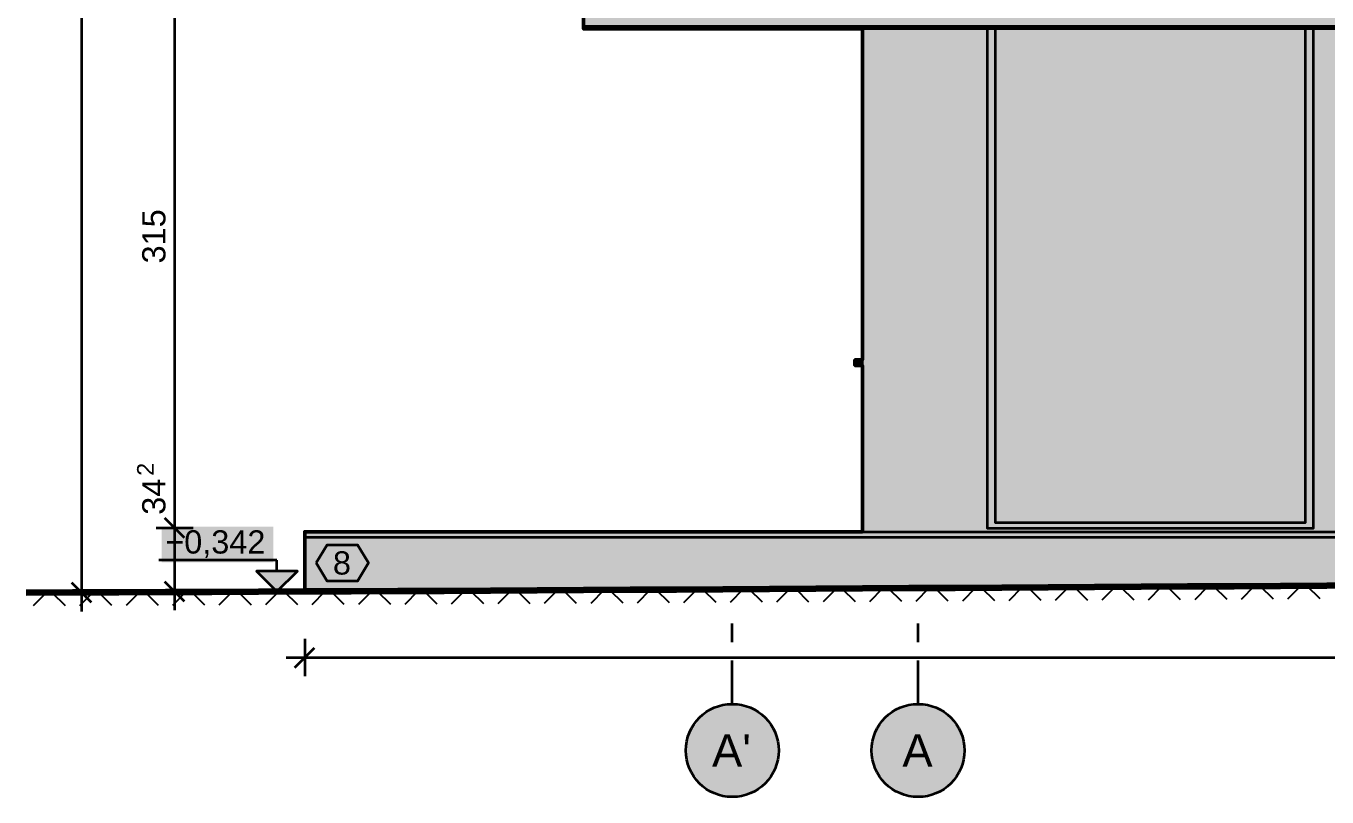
# Model space of a CAD drawing. Header units: metres. Extents: x -13 to 135, y -1 to 10.
# Drawn here: x -12.93 to -5.93, y -1.45 to 2.7 of the extents above; entities that cross this region are included whole.
import ezdxf

# ---------------------------------------------------------------- set-up
doc = ezdxf.new("R2010")
doc.units = ezdxf.units.M
doc.linetypes.add('PUNKTOWA', pattern=[10.5, 8.4, -1.05, 0, -1.05])
for name, color, linetype, lineweight in [('A-ELEWACJE', 7, 'Continuous', 35), ('A-KRESKOWANIE', 8, 'Continuous', 18), ('A-MASKA', 7, 'Continuous', 18), ('A-OPISY', 2, 'Continuous', 25), ('A-OSIE', 1, 'PUNKTOWA', 25), ('A-RZEDNE', 1, 'Continuous', 25), ('A-TEREN', 32, 'Continuous', 50), ('A-WYMIARY', 1, 'Continuous', 25)]:
    doc.layers.add(name, color=color, linetype=linetype, lineweight=lineweight)
doc.styles.add('PL_ARIAL', font='arial.ttf')

msp = doc.modelspace()

# ---------------------------------------------------------------- hatches: boundary and pattern name
at = {"layer": 'A-ELEWACJE', "true_color": 0xf5f4f1}
for points in [[(-8.4275, 2.685), (-7.7555, 2.685), (-7.7555, 0), (-5.9995, 0), (-5.9995, 2.685), (-5.8555, 2.685), (-5.8555, 0), (-4.0995, 0), (-4.0995, 2.685), (-3.9555, 2.685), (-3.9555, 0), (-1.7595, 0), (-1.7595, 2.685), (-1.6155, 2.685), (-1.6155, 0), (0.5805, 0), (0.5805, 2.685), (0.7245, 2.685), (0.7245, 0), (3.5605, 0), (3.5605, 2.685), (4.2345, 2.685), (4.2345, 0), (5.1105, 0), (5.1105, 2.685), (5.6725, 2.685), (5.6725, 2.7), (5.6725, 3), (5.6725, 3.002), (4.1725, 3.002), (4.1725, 3.635), (4.4725, 3.635), (10.5375, 3.635), (10.5375, -0.2323), (10.3225, -0.2332), (10.0725, -0.2342), (9.9025, -0.2349), (9.9025, -0.17), (9.9325, -0.17), (9.9325, -0.11), (9.9025, -0.11), (9.9025, 1.05), (9.9325, 1.05), (9.9325, 1.11), (9.9025, 1.11), (9.9025, 1.2), (9.8425, 1.2), (9.8025, 1.2), (9.8025, 1.11), (9.7425, 1.11), (9.7425, 1.2), (9.7025, 1.2), (9.7025, 1.11), (9.6425, 1.11), (9.6425, 1.2), (9.6025, 1.2), (9.6025, 1.11), (9.5425, 1.11), (9.5425, 1.2), (9.5025, 1.2), (9.5025, 1.11), (9.4425, 1.11), (9.4425, 1.2), (9.4025, 1.2), (9.4025, 1.11), (9.3425, 1.11), (9.3425, 1.2), (9.3025, 1.2), (9.3025, 1.11), (9.2425, 1.11), (9.2425, 1.2), (9.2025, 1.2), (9.2025, 1.11), (9.1425, 1.11), (9.1425, 1.2), (9.1025, 1.2), (9.1025, 1.11), (9.0425, 1.11), (9.0425, 1.2), (9.0025, 1.2), (9.0025, 1.11), (8.9425, 1.11), (8.9425, 1.2), (8.9025, 1.2), (8.9025, 1.11), (8.8425, 1.11), (8.8425, 1.2), (8.8025, 1.2), (8.8025, 1.11), (8.7425, 1.11), (8.7425, 1.2), (8.7025, 1.2), (8.7025, 1.11), (8.6425, 1.11), (8.6425, 1.2), (8.6025, 1.2), (8.6025, 1.11), (8.5425, 1.11), (8.5425, 1.2), (8.5025, 1.2), (8.5025, 1.11), (8.4425, 1.11), (8.4425, 1.2), (8.4025, 1.2), (8.4025, 1.11), (8.3425, 1.11), (8.3425, 1.2), (8.3025, 1.2), (8.3025, 1.11), (8.2425, 1.11), (8.2425, 1.2), (8.2025, 1.2), (8.2025, 1.11), (8.1425, 1.11), (8.1425, 1.2), (8.1025, 1.2), (8.1025, 1.11), (8.0425, 1.11), (8.0425, 1.2), (8.0025, 1.2), (8.0025, 1.11), (7.9425, 1.11), (7.9425, 1.2), (7.9025, 1.2), (7.9025, 1.11), (7.8425, 1.11), (7.8425, 1.2), (7.8225, 1.2), (7.8225, 1.5), (7.8625, 1.5), (10.3875, 1.5), (10.4275, 1.5), (10.4275, 1.54), (10.4275, 3.41), (10.4275, 3.45), (10.3875, 3.45), (7.8625, 3.45), (7.8225, 3.45), (7.7825, 3.45), (6.3625, 3.45), (6.3225, 3.45), (6.3225, 3.41), (6.3225, 0.09), (6.3225, 0.05), (6.3625, 0.05), (7.4425, 0.05), (7.4425, -0.11), (7.4125, -0.11), (7.4125, -0.17), (7.4425, -0.17), (7.4425, -0.2484), (7.3225, -0.2491), (7.0725, -0.2506), (6.8225, -0.2521), (6.5725, -0.2536), (6.3225, -0.2551), (6.0725, -0.2566), (5.8225, -0.2581), (5.5725, -0.2596), (5.3725, -0.2608), (5.3725, -0.05), (5.3725, -0.02), (4.1725, -0.02), (-8.4275, -0.02)], [(5.6725, 2.7), (5.6725, 2.685), (-9.9275, 2.685), (-9.9275, 2.7)]]:
    msp.add_hatch(color=7, dxfattribs=at).paths.add_polyline_path(points)
at = {"layer": 'A-ELEWACJE', "true_color": 0xbab7af}
msp.add_hatch(color=7, dxfattribs=at).paths.add_polyline_path([(-9.9275, 3), (5.6725, 3), (5.6725, 2.7), (-9.9275, 2.7)])
at = {"layer": 'A-ELEWACJE', "true_color": 0x6a6d70}
msp.add_hatch(color=7, dxfattribs=at).paths.add_polyline_path([(-6.0425, 0), (-7.7125, 0), (-7.7555, 0), (-7.7555, 2.685), (-7.7125, 2.685), (-7.7125, 0.03), (-6.0425, 0.03), (-6.0425, 2.685), (-5.9995, 2.685), (-5.9995, 0)])
at = {"layer": 'A-ELEWACJE', "true_color": 0xa9c3cd}
msp.add_hatch(color=7, dxfattribs=at).paths.add_polyline_path([(-7.7125, 0.03), (-7.7125, 2.685), (-6.0425, 2.685), (-6.0425, 0.03)])
at = {"layer": 'A-ELEWACJE', "true_color": 0x75787b}
msp.add_hatch(color=7, dxfattribs=at).paths.add_polyline_path([(-8.4675, 0.875), (-8.4675, 0.904), (-8.4275, 0.904), (-8.4275, 0.875)])
at = {"layer": 'A-ELEWACJE', "true_color": 0x786555}
msp.add_hatch(color=7, dxfattribs=at).paths.add_polyline_path([(4.1725, -0.05), (-11.4275, -0.05), (-11.4275, -0.02), (4.1725, -0.02)])
at = {"layer": 'A-ELEWACJE', "true_color": 0x969087}
msp.add_hatch(color=7, dxfattribs=at).paths.add_polyline_path([(-11.4275, -0.05), (4.1725, -0.05), (4.1725, -0.2678), (4.0725, -0.2682), (3.8225, -0.2692), (3.5725, -0.2702), (3.3225, -0.2712), (3.0725, -0.2722), (2.8225, -0.2732), (2.5725, -0.2742), (2.3225, -0.2752), (2.0725, -0.2762), (1.8225, -0.2772), (1.5725, -0.2782), (1.3225, -0.2792), (1.0725, -0.2802), (0.8225, -0.2812), (0.5725, -0.2822), (0.3225, -0.2832), (0.0725, -0.2842), (-0.1775, -0.2852), (-0.4275, -0.2862), (-0.6775, -0.2872), (-0.9275, -0.2882), (-1.1775, -0.2892), (-1.4275, -0.2902), (-1.6775, -0.2912), (-1.9275, -0.2922), (-2.1775, -0.2932), (-2.4275, -0.2942), (-2.6775, -0.2952), (-2.9275, -0.2962), (-3.1775, -0.2972), (-3.4275, -0.2982), (-3.6775, -0.2992), (-3.9275, -0.3002), (-4.1775, -0.3012), (-4.4275, -0.3022), (-4.6775, -0.3032), (-4.9275, -0.3042), (-5.1775, -0.3052), (-5.4275, -0.3062), (-5.6775, -0.3072), (-5.9275, -0.3086), (-6.1775, -0.3101), (-6.4275, -0.3116), (-6.6775, -0.3131), (-6.9275, -0.3146), (-7.1775, -0.3161), (-7.4275, -0.3176), (-7.6775, -0.3191), (-7.9275, -0.3206), (-8.1775, -0.3221), (-8.4275, -0.3236), (-8.6775, -0.3251), (-8.9275, -0.3266), (-9.1775, -0.3281), (-9.4275, -0.3296), (-9.6775, -0.3311), (-9.9275, -0.3326), (-10.1775, -0.3341), (-10.4275, -0.3356), (-10.6775, -0.3371), (-10.9275, -0.3382), (-11.1775, -0.3392), (-11.4275, -0.3402)])
at = {"layer": 'A-MASKA', "true_color": 0xffffff}
msp.add_hatch(color=7, dxfattribs=at).paths.add_polyline_path([(-12.1983, -0.1845), (-11.5975, -0.1845), (-11.5975, 0.008), (-12.1983, 0.008)])
at = {"layer": 'A-OPISY', "true_color": 0xffffff}
msp.add_hatch(color=7, dxfattribs=at).paths.add_polyline_path([(-11.3663, -0.1875), (-11.3078, -0.09), (-11.1437, -0.09), (-11.0852, -0.1875), (-11.1437, -0.285), (-11.3078, -0.285)])
at = {"layer": 'A-OSIE', "true_color": 0xffffff}
for points in [[(-8.8775, -1.1962), (-8.8796, -1.1636), (-8.886, -1.1315), (-8.8965, -1.1005), (-8.911, -1.0712), (-8.9292, -1.044), (-8.9507, -1.0194), (-8.9753, -0.9979), (-9.0025, -0.9797), (-9.0318, -0.9652), (-9.0628, -0.9547), (-9.0949, -0.9483), (-9.1275, -0.9462), (-9.1601, -0.9483), (-9.1922, -0.9547), (-9.2232, -0.9652), (-9.2525, -0.9797), (-9.2797, -0.9979), (-9.3043, -1.0194), (-9.3258, -1.044), (-9.344, -1.0712), (-9.3585, -1.1005), (-9.369, -1.1315), (-9.3754, -1.1636), (-9.3775, -1.1962), (-9.3754, -1.2288), (-9.369, -1.2609), (-9.3585, -1.2919), (-9.344, -1.3212), (-9.3258, -1.3484), (-9.3043, -1.373), (-9.2797, -1.3945), (-9.2525, -1.4127), (-9.2232, -1.4272), (-9.1922, -1.4377), (-9.1601, -1.4441), (-9.1275, -1.4462), (-9.0949, -1.4441), (-9.0628, -1.4377), (-9.0318, -1.4272), (-9.0025, -1.4127), (-8.9753, -1.3945), (-8.9507, -1.373), (-8.9292, -1.3484), (-8.911, -1.3212), (-8.8965, -1.2919), (-8.886, -1.2609), (-8.8796, -1.2288)], [(-7.8775, -1.1962), (-7.8796, -1.1636), (-7.886, -1.1315), (-7.8965, -1.1005), (-7.911, -1.0712), (-7.9292, -1.044), (-7.9507, -1.0194), (-7.9753, -0.9979), (-8.0025, -0.9797), (-8.0318, -0.9652), (-8.0628, -0.9547), (-8.0949, -0.9483), (-8.1275, -0.9462), (-8.1601, -0.9483), (-8.1922, -0.9547), (-8.2232, -0.9652), (-8.2525, -0.9797), (-8.2797, -0.9979), (-8.3043, -1.0194), (-8.3258, -1.044), (-8.344, -1.0712), (-8.3585, -1.1005), (-8.369, -1.1315), (-8.3754, -1.1636), (-8.3775, -1.1962), (-8.3754, -1.2288), (-8.369, -1.2609), (-8.3585, -1.2919), (-8.344, -1.3212), (-8.3258, -1.3484), (-8.3043, -1.373), (-8.2797, -1.3945), (-8.2525, -1.4127), (-8.2232, -1.4272), (-8.1922, -1.4377), (-8.1601, -1.4441), (-8.1275, -1.4462), (-8.0949, -1.4441), (-8.0628, -1.4377), (-8.0318, -1.4272), (-8.0025, -1.4127), (-7.9753, -1.3945), (-7.9507, -1.373), (-7.9292, -1.3484), (-7.911, -1.3212), (-7.8965, -1.2919), (-7.886, -1.2609), (-7.8796, -1.2288)]]:
    msp.add_hatch(color=7, dxfattribs=at).paths.add_polyline_path(points)
at = {"layer": 'A-RZEDNE', "true_color": 0x000000}
msp.add_hatch(color=7, dxfattribs=at).paths.add_polyline_path([(-11.5775, -0.342), (-11.4675, -0.232), (-11.6875, -0.232)])

# ---------------------------------------------------------------- linework, layer by layer
at = {"layer": 'A-ELEWACJE', "lineweight": 50, "ltscale": 0.05}
msp.add_lwpolyline([(-11.4275, -0.3392), (-11.4275, -0.05), (-11.4275, -0.02), (-8.4275, -0.02), (-8.4275, 0), (-8.4275, 0.875), (-8.4675, 0.875), (-8.4675, 0.904), (-8.4275, 0.904), (-8.4275, 2.388), (-8.4275, 2.4), (-8.4275, 2.685), (-9.9275, 2.685), (-9.9275, 2.7), (-9.9275, 3)], dxfattribs=at)
at = {"layer": 'A-ELEWACJE', "lineweight": 35, "ltscale": 0.05}
for points in [[(-9.9275, 2.7), (5.6725, 2.7), (5.6725, 2.685), (-9.9275, 2.685), (-9.9275, 2.7)], [(-8.4275, -0.0196), (-8.4275, 2.6846)], [(-7.7555, 2.6846), (-7.7555, 0), (-5.9995, 0), (-5.9995, 2.6846)], [(-7.7125, 2.6846), (-7.7125, 0.03), (-6.0425, 0.03), (-6.0425, 2.6846)], [(-8.4279, 0.875), (-8.4675, 0.875), (-8.4675, 0.904), (-8.4279, 0.904)], [(4.1725, -0.05), (-11.4275, -0.05), (-11.4275, -0.02), (4.1725, -0.02), (4.1725, -0.05)], [(-11.4275, -0.3398), (-11.4275, -0.0504)]]:
    msp.add_lwpolyline(points, dxfattribs=at)
at = {"layer": 'A-KRESKOWANIE', "lineweight": 25, "ltscale": 0.05}
for points in [[(-12.8876, -0.4168), (-12.8171, -0.3458)], [(-12.7879, -0.3456), (-12.7169, -0.4161)], [(-12.6376, -0.4158), (-12.5671, -0.3448)], [(-12.5379, -0.3446), (-12.4669, -0.4151)], [(-12.3876, -0.4148), (-12.3171, -0.3438)], [(-12.2879, -0.3436), (-12.2169, -0.4141)], [(-12.1376, -0.4138), (-12.0671, -0.3428)], [(-12.0379, -0.3426), (-11.9669, -0.4131)], [(-11.8876, -0.4128), (-11.8171, -0.3418)], [(-11.7879, -0.3416), (-11.7169, -0.4121)], [(-11.6376, -0.4118), (-11.5671, -0.3408)], [(-11.5379, -0.3406), (-11.4669, -0.4111)], [(-11.3876, -0.4108), (-11.3171, -0.3398)], [(-11.2879, -0.3396), (-11.2169, -0.4101)], [(-11.1376, -0.4098), (-11.0671, -0.3388)], [(-11.0379, -0.3386), (-10.9669, -0.4091)], [(-10.8875, -0.4087), (-10.8171, -0.3377)], [(-10.7879, -0.3376), (-10.7168, -0.408)], [(-10.6374, -0.4076), (-10.5671, -0.3364)], [(-10.5379, -0.3363), (-10.4667, -0.4065)], [(-10.3874, -0.4061), (-10.3171, -0.3349)], [(-10.2879, -0.3348), (-10.2167, -0.405)], [(-10.1374, -0.4046), (-10.0671, -0.3334)], [(-10.0379, -0.3333), (-9.9667, -0.4035)], [(-9.8874, -0.4031), (-9.8171, -0.3319)], [(-9.7879, -0.3318), (-9.7167, -0.402)], [(-9.6374, -0.4016), (-9.5671, -0.3304)], [(-9.5379, -0.3303), (-9.4667, -0.4005)], [(-9.3874, -0.4001), (-9.3171, -0.3289)], [(-9.2879, -0.3288), (-9.2167, -0.399)], [(-9.1374, -0.3986), (-9.0671, -0.3274)], [(-9.0379, -0.3273), (-8.9667, -0.3975)], [(-8.8874, -0.3971), (-8.8171, -0.3259)], [(-8.7879, -0.3258), (-8.7167, -0.396)], [(-8.6374, -0.3956), (-8.5671, -0.3244)], [(-8.5379, -0.3243), (-8.4667, -0.3945)], [(-8.3874, -0.3941), (-8.3171, -0.3229)], [(-8.2879, -0.3228), (-8.2167, -0.393)], [(-8.1374, -0.3926), (-8.0671, -0.3214)], [(-8.0379, -0.3213), (-7.9667, -0.3915)], [(-7.8874, -0.3911), (-7.8171, -0.3199)], [(-7.7879, -0.3198), (-7.7167, -0.39)], [(-7.6374, -0.3896), (-7.5671, -0.3184)], [(-7.5379, -0.3183), (-7.4667, -0.3885)], [(-7.3874, -0.3881), (-7.3171, -0.3169)], [(-7.2879, -0.3168), (-7.2167, -0.387)], [(-7.1374, -0.3866), (-7.0671, -0.3154)], [(-7.0379, -0.3153), (-6.9667, -0.3855)], [(-6.8874, -0.3851), (-6.8171, -0.3139)], [(-6.7879, -0.3138), (-6.7167, -0.384)], [(-6.6374, -0.3836), (-6.5671, -0.3124)], [(-6.5379, -0.3123), (-6.4667, -0.3825)], [(-6.3874, -0.3821), (-6.3171, -0.3109)], [(-6.2879, -0.3108), (-6.2167, -0.381)], [(-6.1374, -0.3806), (-6.0671, -0.3094)], [(-6.0379, -0.3093), (-5.9667, -0.3795)]]:
    msp.add_lwpolyline(points, dxfattribs=at)
at = {"layer": 'A-OPISY', "lineweight": 35, "ltscale": 0.05}
msp.add_lwpolyline([(-11.3663, -0.1875), (-11.3078, -0.09), (-11.1437, -0.09), (-11.0852, -0.1875), (-11.1437, -0.285), (-11.3078, -0.285)], close=True, dxfattribs=at)
at = {"layer": 'A-OSIE', "linetype": 'PUNKTOWA', "lineweight": 35, "ltscale": 0.027778, "flags": 128}
for points in [[(-9.1275, -0.9462), (-9.1275, -0.4212)], [(-8.1275, -0.9462), (-8.1275, -0.4212)]]:
    msp.add_lwpolyline(points, dxfattribs=at)
at = {"layer": 'A-OSIE', "linetype": 'Continuous', "lineweight": 35, "ltscale": 0.05}
for centre in [(-9.1275, -1.1962), (-8.1275, -1.1962)]:
    msp.add_circle(centre, 0.25, dxfattribs=at)
at = {"layer": 'A-RZEDNE', "lineweight": 35, "ltscale": 0.05}
for points in [[(-11.5775, -0.172), (-12.2133, -0.172)], [(-11.5775, -0.232), (-11.5775, -0.172)], [(-11.4775, -0.342), (-11.6975, -0.342)]]:
    msp.add_lwpolyline(points, dxfattribs=at)
msp.add_lwpolyline([(-11.5775, -0.342), (-11.4675, -0.232), (-11.6875, -0.232)], close=True, dxfattribs=at)
at = {"layer": 'A-TEREN', "lineweight": 140, "ltscale": 0.05}
msp.add_lwpolyline([(-12.9275, -0.3462), (-12.6775, -0.3452), (-12.4275, -0.3442), (-12.1775, -0.3432), (-11.9275, -0.3422), (-11.6775, -0.3412), (-11.4275, -0.3402), (-11.1775, -0.3392), (-10.9275, -0.3382), (-10.6775, -0.3371), (-10.4275, -0.3356), (-10.1775, -0.3341), (-9.9275, -0.3326), (-9.6775, -0.3311), (-9.4275, -0.3296), (-9.1775, -0.3281), (-8.9275, -0.3266), (-8.6775, -0.3251), (-8.4275, -0.3236), (-8.1775, -0.3221), (-7.9275, -0.3206), (-7.6775, -0.3191), (-7.4275, -0.3176), (-7.1775, -0.3161), (-6.9275, -0.3146), (-6.6775, -0.3131), (-6.4275, -0.3116), (-6.1775, -0.3101), (-5.9275, -0.3086), (-5.6775, -0.3072)], dxfattribs=at)
at = {"layer": 'A-WYMIARY', "lineweight": 35, "ltscale": 0.05}
for points in [[(-12.1275, -0.442), (-12.1275, 9.996)], [(-12.6275, -0.448), (-12.6275, 9.726)], [(-12.0275, 0), (-12.2275, 0)], [(-12.0745, -0.053), (-12.1805, 0.053)], [(-12.5275, -0.348), (-12.7275, -0.348)], [(-12.5745, -0.401), (-12.6805, -0.295)], [(-12.0275, -0.342), (-12.2275, -0.342)], [(-12.0745, -0.395), (-12.1805, -0.289)], [(-11.4275, -0.5962), (-11.4275, -0.7962)], [(-11.5275, -0.6962), (10.6725, -0.6962)], [(-11.4805, -0.7492), (-11.3745, -0.6432)]]:
    msp.add_lwpolyline(points, dxfattribs=at)

# ---------------------------------------------------------------- texts
at = {"layer": 'A-OPISY', "style": 'PL_ARIAL'}
msp.add_text('8', height=0.125, dxfattribs=at).set_placement((-11.2763, -0.25))
at = {"layer": 'A-OSIE', "style": 'PL_ARIAL'}
for s, p in [("A'", (-9.2366, -1.2837)), ('A', (-8.2123, -1.2837))]:
    msp.add_text(s, height=0.175, dxfattribs=at).set_placement(p)
at = {"layer": 'A-RZEDNE', "style": 'PL_ARIAL'}
msp.add_text('−0,342', height=0.125, dxfattribs=at).set_placement((-12.1783, -0.137))
at = {"layer": 'A-WYMIARY', "style": 'PL_ARIAL'}
for s, height, p in [('315', 0.125, (-12.1775, 1.4234)), ('2', 0.09, (-12.24, 0.2811)), ('34', 0.125, (-12.1775, 0.0715))]:
    msp.add_text(s, height=height, rotation=90, dxfattribs=at).set_placement(p)

doc.saveas('drawing.dxf')
